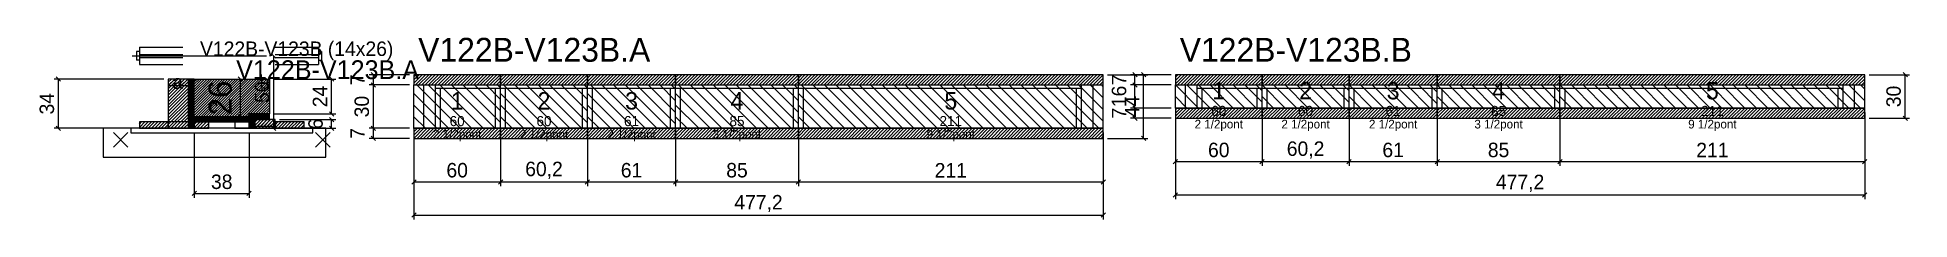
# Model space of a CAD drawing. Extents: x -69 to 1227, y -93 to 33.
import ezdxf
from ezdxf.enums import TextEntityAlignment as Align

# ---------------------------------------------------------------- set-up
doc = ezdxf.new("R2010")
doc.units = 0
for name, color, linetype in [('5', 5, 'Continuous'), ('barrote', 126, 'Continuous'), ('CONCRETO', 251, 'Continuous'), ('COTA', 241, 'Continuous'), ('Cota Seção (2x)', 241, 'Continuous'), ('detalhes', 7, 'Continuous'), ('Hachura', 251, 'Continuous'), ('Madeira', 126, 'Continuous'), ('NOMENCLATURA', 7, 'Continuous'), ('Painéis', 200, 'Continuous'), ('presilha', 224, 'Continuous'), ('Reaproveitamento', 30, 'Continuous'), ('SARR_2.2x7', 40, 'Continuous'), ('SARR_3.5x7', 81, 'Continuous'), ('SCO-___-LAJ', 224, 'Continuous'), ('TENSOR', 224, 'Continuous'), ('texto', 7, 'Continuous'), ('Texto Seção', 7, 'Continuous')]:
    doc.layers.add(name, color=color, linetype=linetype)
doc.dimstyles.new('PAINEL', dxfattribs={"dimtxt": 10, "dimasz": 3, "dimexe": 3, "dimexo": 3, "dimgap": 3, "dimtad": 1, "dimblk": 'OBLIQUE', "dimblk1": 'OBLIQUE', "dimcen": 2.5, "dimclrd": 4, "dimclre": 4, "dimclrt": 240, "dimazin": 3, "dimtfac": 1, "dimtmove": 0, "dimatfit": 3})
doc.dimstyles.new('SECAO2X', dxfattribs={"dimtxt": 16, "dimasz": 3, "dimexe": 3, "dimexo": 3, "dimgap": 3, "dimtad": 1, "dimblk": 'OBLIQUE', "dimblk1": 'OBLIQUE', "dimcen": 2.5, "dimclrd": 4, "dimclre": 4, "dimclrt": 240, "dimazin": 3, "dimtfac": 1, "dimtmove": 0, "dimatfit": 3})

# ---------------------------------------------------------------- blocks, each defined once
blk = doc.blocks.new('_OBLIQUE')
at = {"color": 0, "linetype": 'BYBLOCK'}
blk.add_line((-0.5, -0.5), (0.5, 0.5), dxfattribs=at)

msp = doc.modelspace()

# ---------------------------------------------------------------- hatches: boundary and pattern name
at = {"layer": 'COTA'}
h = msp.add_hatch(dxfattribs=at)
h.set_pattern_fill('ANSI31', scale=0.4)
h.paths.add_polyline_path([(40, -22), (40, 4), (92, 4), (92, -20), (78, -20), (78, -22)])
h = msp.add_hatch(dxfattribs=at)
h.set_pattern_fill('ANSI31', scale=0.5)
h.paths.add_polyline_path([(192, 0), (252, 0), (252, 7), (192, 7)])
h = msp.add_hatch(dxfattribs=at)
h.set_pattern_fill('ANSI31', scale=0.5)
h.paths.add_polyline_path([(252, 0), (312.2, 0), (312.2, 7), (252, 7)])
h = msp.add_hatch(dxfattribs=at)
h.set_pattern_fill('ANSI31', scale=0.5)
h.paths.add_polyline_path([(312.2, 0), (373.2, 0), (373.2, 7), (312.2, 7)])
h = msp.add_hatch(dxfattribs=at)
h.set_pattern_fill('ANSI31', scale=0.5)
h.paths.add_polyline_path([(373.2, 0), (458.2, 0), (458.2, 7), (373.2, 7)])
h = msp.add_hatch(dxfattribs=at)
h.set_pattern_fill('ANSI31', scale=0.5)
h.paths.add_polyline_path([(458.2, 0), (669.2, 0), (669.2, 7), (458.2, 7)])
h = msp.add_hatch(dxfattribs=at)
h.set_pattern_fill('ANSI31', scale=0.5)
h.paths.add_polyline_path([(719.2, 0), (779.2, 0), (779.2, 7), (719.2, 7)])
h = msp.add_hatch(dxfattribs=at)
h.set_pattern_fill('ANSI31', scale=0.5)
h.paths.add_polyline_path([(779.2, 0), (839.4, 0), (839.4, 7), (779.2, 7)])
h = msp.add_hatch(dxfattribs=at)
h.set_pattern_fill('ANSI31', scale=0.5)
h.paths.add_polyline_path([(839.4, 0), (900.4, 0), (900.4, 7), (839.4, 7)])
h = msp.add_hatch(dxfattribs=at)
h.set_pattern_fill('ANSI31', scale=0.5)
h.paths.add_polyline_path([(900.4, 0), (985.4, 0), (985.4, 7), (900.4, 7)])
h = msp.add_hatch(dxfattribs=at)
h.set_pattern_fill('ANSI31', scale=0.5)
h.paths.add_polyline_path([(985.4, 0), (1196.4, 0), (1196.4, 7), (985.4, 7)])
h = msp.add_hatch(dxfattribs=at)
h.set_pattern_fill('ANSI31', scale=0.5)
h.paths.add_polyline_path([(719.2, -23), (779.2, -23), (779.2, -16), (719.2, -16)])
h = msp.add_hatch(dxfattribs=at)
h.set_pattern_fill('ANSI31', scale=0.5)
h.paths.add_polyline_path([(779.2, -23), (839.4, -23), (839.4, -16), (779.2, -16)])
h = msp.add_hatch(dxfattribs=at)
h.set_pattern_fill('ANSI31', scale=0.5)
h.paths.add_polyline_path([(839.4, -23), (900.4, -23), (900.4, -16), (839.4, -16)])
h = msp.add_hatch(dxfattribs=at)
h.set_pattern_fill('ANSI31', scale=0.5)
h.paths.add_polyline_path([(900.4, -23), (985.4, -23), (985.4, -16), (900.4, -16)])
h = msp.add_hatch(dxfattribs=at)
h.set_pattern_fill('ANSI31', scale=0.5)
h.paths.add_polyline_path([(985.4, -23), (1196.4, -23), (1196.4, -16), (985.4, -16)])
h = msp.add_hatch(dxfattribs=at)
h.set_pattern_fill('ANSI31', scale=0.5)
h.paths.add_polyline_path([(192, -37), (252, -37), (252, -30), (192, -30)])
h = msp.add_hatch(dxfattribs=at)
h.set_pattern_fill('ANSI31', scale=0.5)
h.paths.add_polyline_path([(252, -37), (312.2, -37), (312.2, -30), (252, -30)])
h = msp.add_hatch(dxfattribs=at)
h.set_pattern_fill('ANSI31', scale=0.5)
h.paths.add_polyline_path([(312.2, -37), (373.2, -37), (373.2, -30), (312.2, -30)])
h = msp.add_hatch(dxfattribs=at)
h.set_pattern_fill('ANSI31', scale=0.5)
h.paths.add_polyline_path([(373.2, -37), (458.2, -37), (458.2, -30), (373.2, -30)])
h = msp.add_hatch(dxfattribs=at)
h.set_pattern_fill('ANSI31', scale=0.5)
h.paths.add_polyline_path([(458.2, -37), (669.2, -37), (669.2, -30), (458.2, -30)])
at = {"layer": 'Hachura'}
h = msp.add_hatch(dxfattribs=at)
h.set_pattern_fill('ANSI31', scale=0.5)
h.paths.add_polyline_path([(22, -30), (36, -30), (36, 4), (22, 4)])
h = msp.add_hatch(dxfattribs=at)
h.set_pattern_fill('ANSI31', scale=0.5)
h.paths.add_polyline_path([(22, -0.4), (36, -0.4), (36, 4), (22, 4)])
h = msp.add_hatch(dxfattribs=at)
h.set_pattern_fill('SOLID')
h.paths.add_polyline_path([(36, -30), (40, -30), (40, 4), (36, 4)])
h = msp.add_hatch(dxfattribs=at)
h.set_pattern_fill('ANSI31', scale=0.5)
h.paths.add_polyline_path([(2, -30), (22, -30), (22, -25.6), (2, -25.6)])
h = msp.add_hatch(dxfattribs=at)
h.set_pattern_fill('SOLID')
h.paths.add_polyline_path([(40, -25.6), (78, -25.6), (78, -22), (40, -22)])
h = msp.add_hatch(dxfattribs=at)
h.set_pattern_fill('ANSI31', scale=0.5)
h.paths.add_polyline_path([(40, -30), (50, -30), (50, -25.6), (40, -25.6)])
h = msp.add_hatch(dxfattribs=at)
h.set_pattern_fill('SOLID')
h.paths.add_polyline_path([(78, -24), (92, -24), (92, -20), (78, -20)])
h = msp.add_hatch(dxfattribs=at)
h.set_pattern_fill('SOLID')
h.paths.add_polyline_path([(78, -30), (82, -30), (82, -24), (78, -24)])
h = msp.add_hatch(dxfattribs=at)
h.set_pattern_fill('ANSI31', scale=0.5)
h.paths.add_polyline_path([(82, -30), (96, -30), (96, -24), (82, -24)])
h = msp.add_hatch(dxfattribs=at)
h.set_pattern_fill('ANSI31', scale=0.5)
h.paths.add_polyline_path([(82, -28.4), (96, -28.4), (96, -24), (82, -24)])
h = msp.add_hatch(dxfattribs=at)
h.set_pattern_fill('ANSI31', scale=0.5)
h.paths.add_polyline_path([(96, -30), (116, -30), (116, -25.6), (96, -25.6)])

# ---------------------------------------------------------------- linework, layer by layer
for p, q in [((2, 26), (32, 26)), ((2, 26), (2, 14)), ((96, 26), (126, 26)), ((126, 26), (126, 14)), ((0, 23), (0, 17)), ((2, 23), (0, 23)), ((2, 17), (0, 17)), ((2, 21), (32, 21)), ((2, 19), (32, 19)), ((2, 14), (32, 14)), ((96, 21), (126, 21)), ((96, 19), (126, 19)), ((96, 14), (126, 14)), ((126, 23), (128, 23)), ((126, 17), (128, 17)), ((128, 23), (128, 17))]:
    msp.add_line(p, q)
at = {"layer": 'barrote'}
msp.add_lwpolyline([(-23, -50), (131, -50), (131, -30), (-23, -30)], close=True, dxfattribs=at)
at = {"layer": 'CONCRETO'}
msp.add_lwpolyline([(40, -22), (40, 4), (92, 4), (92, -20), (78, -20), (78, -22)], close=True, dxfattribs=at)
at = {"layer": 'Madeira'}
for points in [[(22, -30), (36, -30), (36, 4), (22, 4)], [(22, -0.4), (36, -0.4), (36, 4), (22, 4)], [(2, -30), (22, -30), (22, -25.6), (2, -25.6)], [(22, -30), (36, -30), (36, -25.6), (22, -25.6)], [(40, -30), (50, -30), (50, -25.6), (40, -25.6)], [(68, -30), (78, -30), (78, -25.6), (68, -25.6)], [(82, -30), (96, -30), (96, -24), (82, -24)], [(82, -28.4), (96, -28.4), (96, -24), (82, -24)], [(96, -30), (116, -30), (116, -25.6), (96, -25.6)]]:
    msp.add_lwpolyline(points, close=True, dxfattribs=at)
at = {"layer": 'Painéis'}
for p, q in [((192, 0), (252, 0)), ((192, -30), (192, 0)), ((252, -30), (252, 0)), ((252, -30), (252, 0)), ((252, 0), (312.2, 0)), ((252, -30), (252, 0)), ((312.2, -30), (312.2, 0)), ((312.2, -30), (312.2, 0)), ((312.2, 0), (373.2, 0)), ((312.2, -30), (312.2, 0)), ((373.2, -30), (373.2, 0)), ((373.2, -30), (373.2, 0)), ((373.2, 0), (458.2, 0)), ((373.2, -30), (373.2, 0)), ((458.2, -30), (458.2, 0)), ((458.2, -30), (458.2, 0)), ((458.2, 0), (669.2, 0)), ((458.2, -30), (458.2, 0)), ((669.2, -30), (669.2, 0)), ((719.2, 0), (779.2, 0)), ((719.2, -16), (719.2, 0)), ((779.2, -16), (779.2, 0)), ((779.2, -16), (779.2, 0)), ((779.2, 0), (839.4, 0)), ((779.2, -16), (779.2, 0)), ((839.4, -16), (839.4, 0)), ((839.4, -16), (839.4, 0)), ((839.4, 0), (900.4, 0)), ((839.4, -16), (839.4, 0)), ((900.4, -16), (900.4, 0)), ((900.4, -16), (900.4, 0)), ((900.4, 0), (985.4, 0)), ((900.4, -16), (900.4, 0)), ((985.4, -16), (985.4, 0)), ((985.4, -16), (985.4, 0)), ((985.4, 0), (1196.4, 0)), ((985.4, -16), (985.4, 0)), ((1196.4, -16), (1196.4, 0)), ((719.2, -16), (779.2, -16)), ((779.2, -16), (839.4, -16)), ((839.4, -16), (900.4, -16)), ((900.4, -16), (985.4, -16)), ((985.4, -16), (1196.4, -16)), ((192, -30), (252, -30)), ((252, -30), (312.2, -30)), ((312.2, -30), (373.2, -30)), ((373.2, -30), (458.2, -30)), ((458.2, -30), (669.2, -30))]:
    msp.add_line(p, q, dxfattribs=at)
for points in [[(36, -30), (40, -30), (40, 4), (36, 4)], [(40, -25.6), (78, -25.6), (78, -22), (40, -22)], [(78, -24), (92, -24), (92, -20), (78, -20)], [(78, -30), (82, -30), (82, -24), (78, -24)]]:
    msp.add_lwpolyline(points, close=True, dxfattribs=at)
at = {"layer": 'presilha'}
for p, q in [((-16, -43), (-6, -33)), ((-16, -33), (-6, -43)), ((124, -43), (134, -33)), ((124, -33), (134, -43))]:
    msp.add_line(p, q, dxfattribs=at)
at = {"layer": 'Reaproveitamento', "color": 30}
for p, q in [((224, -30), (194, 0)), ((232, -30), (202, 0)), ((240, -30), (210, 0)), ((248, -30), (218, 0)), ((252, -26), (226, 0)), ((252, -18), (234, 0)), ((252, -10), (242, 0)), ((252, -2), (250, 0)), ((284, -30), (254, 0)), ((292, -30), (262, 0)), ((300, -30), (270, 0)), ((308, -30), (278, 0)), ((312.2, -26.2), (286, 0)), ((312.2, -18.2), (294, 0)), ((312.2, -10.2), (302, 0)), ((312.2, -2.2), (310, 0)), ((344.2, -30), (314.2, 0)), ((352.2, -30), (322.2, 0)), ((360.2, -30), (330.2, 0)), ((368.2, -30), (338.2, 0)), ((373.2, -27), (346.2, 0)), ((373.2, -19), (354.2, 0)), ((373.2, -11), (362.2, 0)), ((373.2, -3), (370.2, 0)), ((405.2, -30), (375.2, 0)), ((413.2, -30), (383.2, 0)), ((421.2, -30), (391.2, 0)), ((429.2, -30), (399.2, 0)), ((437.2, -30), (407.2, 0)), ((445.2, -30), (415.2, 0)), ((453.2, -30), (423.2, 0)), ((458.2, -27), (431.2, 0)), ((458.2, -19), (439.2, 0)), ((458.2, -11), (447.2, 0)), ((458.2, -3), (455.2, 0)), ((490.2, -30), (460.2, 0)), ((498.2, -30), (468.2, 0)), ((506.2, -30), (476.2, 0)), ((514.2, -30), (484.2, 0)), ((522.2, -30), (492.2, 0)), ((530.2, -30), (500.2, 0)), ((538.2, -30), (508.2, 0)), ((546.2, -30), (516.2, 0)), ((554.2, -30), (524.2, 0)), ((562.2, -30), (532.2, 0)), ((570.2, -30), (540.2, 0)), ((578.2, -30), (548.2, 0)), ((586.2, -30), (556.2, 0)), ((594.2, -30), (564.2, 0)), ((602.2, -30), (572.2, 0)), ((610.2, -30), (580.2, 0)), ((618.2, -30), (588.2, 0)), ((626.2, -30), (596.2, 0)), ((634.2, -30), (604.2, 0)), ((642.2, -30), (612.2, 0)), ((650.2, -30), (620.2, 0)), ((658.2, -30), (628.2, 0)), ((666.2, -30), (636.2, 0)), ((669.2, -25), (644.2, 0)), ((669.2, -17), (652.2, 0)), ((669.2, -9), (660.2, 0)), ((669.2, -1), (668.2, 0)), ((735.2, -16), (719.2, 0)), ((743.2, -16), (727.2, 0)), ((751.2, -16), (735.2, 0)), ((759.2, -16), (743.2, 0)), ((767.2, -16), (751.2, 0)), ((775.2, -16), (759.2, 0)), ((779.2, -12), (767.2, 0)), ((779.2, -4), (775.2, 0)), ((795.2, -16), (779.2, 0)), ((803.2, -16), (787.2, 0)), ((811.2, -16), (795.2, 0)), ((819.2, -16), (803.2, 0)), ((827.2, -16), (811.2, 0)), ((835.2, -16), (819.2, 0)), ((839.4, -12.2), (827.2, 0)), ((839.4, -4.2), (835.2, 0)), ((855.4, -16), (839.4, 0)), ((863.4, -16), (847.4, 0)), ((871.4, -16), (855.4, 0)), ((879.4, -16), (863.4, 0)), ((887.4, -16), (871.4, 0)), ((895.4, -16), (879.4, 0)), ((900.4, -13), (887.4, 0)), ((900.4, -5), (895.4, 0)), ((916.4, -16), (900.4, 0)), ((924.4, -16), (908.4, 0)), ((932.4, -16), (916.4, 0)), ((940.4, -16), (924.4, 0)), ((948.4, -16), (932.4, 0)), ((956.4, -16), (940.4, 0)), ((964.4, -16), (948.4, 0)), ((972.4, -16), (956.4, 0)), ((980.4, -16), (964.4, 0)), ((985.4, -13), (972.4, 0)), ((985.4, -5), (980.4, 0)), ((1001.4, -16), (985.4, 0)), ((1009.4, -16), (993.4, 0)), ((1017.4, -16), (1001.4, 0)), ((1025.4, -16), (1009.4, 0)), ((1033.4, -16), (1017.4, 0)), ((1041.4, -16), (1025.4, 0)), ((1049.4, -16), (1033.4, 0)), ((1057.4, -16), (1041.4, 0)), ((1065.4, -16), (1049.4, 0)), ((1073.4, -16), (1057.4, 0)), ((1081.4, -16), (1065.4, 0)), ((1089.4, -16), (1073.4, 0)), ((1097.4, -16), (1081.4, 0)), ((1105.4, -16), (1089.4, 0)), ((1113.4, -16), (1097.4, 0)), ((1121.4, -16), (1105.4, 0)), ((1129.4, -16), (1113.4, 0)), ((1137.4, -16), (1121.4, 0)), ((1145.4, -16), (1129.4, 0)), ((1153.4, -16), (1137.4, 0)), ((1161.4, -16), (1145.4, 0)), ((1169.4, -16), (1153.4, 0)), ((1177.4, -16), (1161.4, 0)), ((1185.4, -16), (1169.4, 0)), ((1193.4, -16), (1177.4, 0)), ((1196.4, -11), (1185.4, 0)), ((1196.4, -3), (1193.4, 0)), ((216, -30), (192, -6)), ((276, -30), (252, -6)), ((336.2, -30), (312.2, -6)), ((397.2, -30), (373.2, -6)), ((482.2, -30), (458.2, -6)), ((727.2, -16), (719.2, -8)), ((787.2, -16), (779.2, -8)), ((847.4, -16), (839.4, -8)), ((908.4, -16), (900.4, -8)), ((993.4, -16), (985.4, -8)), ((208, -30), (192, -14)), ((200, -30), (192, -22)), ((268, -30), (252, -14)), ((260, -30), (252, -22)), ((328.2, -30), (312.2, -14)), ((320.2, -30), (312.2, -22)), ((389.2, -30), (373.2, -14)), ((381.2, -30), (373.2, -22)), ((474.2, -30), (458.2, -14)), ((466.2, -30), (458.2, -22)), ((719.2, -16), (719.2, -16)), ((779.2, -16), (779.2, -16)), ((839.4, -16), (839.4, -16)), ((900.4, -16), (900.4, -16)), ((985.4, -16), (985.4, -16)), ((192, -30), (192, -30)), ((252, -30), (252, -30)), ((312.2, -30), (312.2, -30)), ((373.2, -30), (373.2, -30)), ((458.2, -30), (458.2, -30))]:
    msp.add_line(p, q, dxfattribs=at)
at = {"layer": 'SARR_2.2x7'}
for p, q in [((199, -30), (199, 0)), ((662.2, -30), (662.2, 0)), ((726.2, -16), (726.2, 0)), ((1189.4, -16), (1189.4, 0)), ((207, -2.2), (252, -2.2)), ((252, -2.2), (312.2, -2.2)), ((312.2, -2.2), (373.2, -2.2)), ((373.2, -2.2), (458.2, -2.2)), ((458.2, -2.2), (654.2, -2.2)), ((734.2, -2.2), (779.2, -2.2)), ((779.2, -2.2), (839.4, -2.2)), ((839.4, -2.2), (900.4, -2.2)), ((900.4, -2.2), (985.4, -2.2)), ((985.4, -2.2), (1181.4, -2.2))]:
    msp.add_line(p, q, dxfattribs=at)
at = {"layer": 'SARR_3.5x7'}
for p, q in [((207, -30), (207, 0)), ((252, -30), (252, 0)), ((252, -30), (252, 0)), ((312.2, -30), (312.2, 0)), ((312.2, -30), (312.2, 0)), ((373.2, -30), (373.2, 0)), ((373.2, -30), (373.2, 0)), ((458.2, -30), (458.2, 0)), ((458.2, -30), (458.2, 0)), ((654.2, -30), (654.2, 0)), ((734.2, -16), (734.2, 0)), ((779.2, -16), (779.2, 0)), ((779.2, -16), (779.2, 0)), ((839.4, -16), (839.4, 0)), ((839.4, -16), (839.4, 0)), ((900.4, -16), (900.4, 0)), ((900.4, -16), (900.4, 0)), ((985.4, -16), (985.4, 0)), ((985.4, -16), (985.4, 0)), ((1181.4, -16), (1181.4, 0)), ((210.5, -30), (210.5, -2.2)), ((248.5, -30), (248.5, -2.2)), ((255.5, -30), (255.5, -2.2)), ((308.7, -30), (308.7, -2.2)), ((315.7, -30), (315.7, -2.2)), ((369.7, -30), (369.7, -2.2)), ((376.7, -30), (376.7, -2.2)), ((454.7, -30), (454.7, -2.2)), ((461.7, -30), (461.7, -2.2)), ((650.7, -30), (650.7, -2.2)), ((737.7, -16), (737.7, -2.2)), ((775.7, -16), (775.7, -2.2)), ((782.7, -16), (782.7, -2.2)), ((835.9, -16), (835.9, -2.2)), ((842.9, -16), (842.9, -2.2)), ((896.9, -16), (896.9, -2.2)), ((903.9, -16), (903.9, -2.2)), ((981.9, -16), (981.9, -2.2)), ((988.9, -16), (988.9, -2.2)), ((1177.9, -16), (1177.9, -2.2)), ((734.2, -16), (737.7, -16)), ((775.7, -16), (779.2, -16)), ((779.2, -16), (782.7, -16)), ((835.9, -16), (839.4, -16)), ((839.4, -16), (842.9, -16)), ((896.9, -16), (900.4, -16)), ((900.4, -16), (903.9, -16)), ((981.9, -16), (985.4, -16)), ((985.4, -16), (988.9, -16)), ((1177.9, -16), (1181.4, -16)), ((207, -30), (210.5, -30)), ((248.5, -30), (252, -30)), ((252, -30), (255.5, -30)), ((308.7, -30), (312.2, -30)), ((312.2, -30), (315.7, -30)), ((369.7, -30), (373.2, -30)), ((373.2, -30), (376.7, -30)), ((454.7, -30), (458.2, -30)), ((458.2, -30), (461.7, -30)), ((650.7, -30), (654.2, -30))]:
    msp.add_line(p, q, dxfattribs=at)
at = {"layer": 'SCO-___-LAJ'}
for points in [[(192, 0), (252, 0), (252, 7), (192, 7)], [(252, 0), (312.2, 0), (312.2, 7), (252, 7)], [(312.2, 0), (373.2, 0), (373.2, 7), (312.2, 7)], [(373.2, 0), (458.2, 0), (458.2, 7), (373.2, 7)], [(458.2, 0), (669.2, 0), (669.2, 7), (458.2, 7)], [(719.2, 0), (779.2, 0), (779.2, 7), (719.2, 7)], [(779.2, 0), (839.4, 0), (839.4, 7), (779.2, 7)], [(839.4, 0), (900.4, 0), (900.4, 7), (839.4, 7)], [(900.4, 0), (985.4, 0), (985.4, 7), (900.4, 7)], [(985.4, 0), (1196.4, 0), (1196.4, 7), (985.4, 7)], [(719.2, -23), (779.2, -23), (779.2, -16), (719.2, -16)], [(779.2, -23), (839.4, -23), (839.4, -16), (779.2, -16)], [(839.4, -23), (900.4, -23), (900.4, -16), (839.4, -16)], [(900.4, -23), (985.4, -23), (985.4, -16), (900.4, -16)], [(985.4, -23), (1196.4, -23), (1196.4, -16), (985.4, -16)], [(-4, -33.2), (122, -33.2), (122, -30), (-4, -30)], [(192, -37), (252, -37), (252, -30), (192, -30)], [(252, -37), (312.2, -37), (312.2, -30), (252, -30)], [(312.2, -37), (373.2, -37), (373.2, -30), (312.2, -30)], [(373.2, -37), (458.2, -37), (458.2, -30), (373.2, -30)], [(458.2, -37), (669.2, -37), (669.2, -30), (458.2, -30)]]:
    msp.add_lwpolyline(points, close=True, dxfattribs=at)
at = {"layer": 'TENSOR'}
msp.add_line((-3, 20), (90, 20), dxfattribs=at)

# ---------------------------------------------------------------- texts
at = {"layer": '5'}
for s, height, p in [('1', 12, (749.2, -4)), ('2', 12, (809.3, -4)), ('3', 12, (869.9, -4)), ('4', 12, (942.9, -4)), ('5', 12, (1090.9, -4)), ('1', 12, (222, -11)), ('2', 12, (282.1, -11)), ('3', 12, (342.7, -11)), ('4', 12, (415.7, -11)), ('5', 12, (563.7, -11)), ('60', 7, (222, -25)), ('60', 7, (282.1, -25)), ('61', 7, (342.7, -25)), ('85', 7, (415.7, -25)), ('211', 7, (563.7, -25)), ('60', 7, (749.2, -18)), ('60', 7, (809.3, -18)), ('61', 7, (869.9, -18)), ('85', 7, (942.9, -18)), ('211', 7, (1090.9, -18))]:
    msp.add_text(s, height=height, dxfattribs=at).set_placement(p, align=Align.MIDDLE_CENTER)
at = {"layer": 'detalhes'}
for s, p in [('a', (25, -2.7)), ('b', (85, -2.7)), ('c', (50, -19.5))]:
    msp.add_text(s, height=9.6, dxfattribs=at).set_placement(p)
at = {"layer": 'NOMENCLATURA'}
for s, p in [('V122B-V123B.A', (195, 16)), ('V122B-V123B.B', (722.2, 16))]:
    msp.add_text(s, height=16.5, dxfattribs=at).set_placement(p)
at = {"layer": 'texto', "char_height": 6, "attachment_point": 5}
for s, insert in [('2 1/2pont', (749.2, -28)), ('2 1/2pont', (809.3, -28)), ('2 1/2pont', (869.9, -28)), ('3 1/2pont', (942.9, -28)), ('9 1/2pont', (1090.9, -28)), ('2 1/2pont', (222, -35)), ('2 1/2pont', (282.1, -35)), ('2 1/2pont', (342.7, -35)), ('3 1/2pont', (415.7, -35)), ('9 1/2pont', (563.7, -35))]:
    msp.add_mtext(s, dxfattribs=dict(at, insert=insert))
at = {"layer": 'Texto Seção'}
for s, height, p in [('V122B-V123B (14x26)', 10, (44, 20)), ('V122B-V123B.A', 13, (69, 4))]:
    msp.add_text(s, height=height, dxfattribs=at).set_placement(p)

# ---------------------------------------------------------------- dimensions: what is measured, and where the dimension line sits
at = {"layer": 'COTA'}
for base, p1, p2 in [((95, -30), (96, -30), (96, 20)), ((-54, -30), (2, -30), (22, 4)), ((135, -20), (92, -20), (92, 4)), ((164, 0), (192, 0), (192, 7)), ((164, -30), (192, -30), (192, 0)), ((697.2, -37), (669.2, -37), (669.2, 7)), ((691.2, 0), (719.2, 0), (719.2, 7)), ((691.2, -16), (719.2, -16), (719.2, 0)), ((1224.4, -23), (1196.4, -23), (1196.4, 7)), ((135, -30), (96, -30), (96, -24)), ((691.2, -23), (719.2, -23), (719.2, -16)), ((164, -37), (192, -37), (192, -30))]:
    msp.add_linear_dim(base=base, p1=p1, p2=p2, angle=90, dimstyle='PAINEL', dxfattribs=at).render()
for base, p1, p2 in [((719.2, -53), (719.2, -16), (779.2, -16)), ((719.2, -76), (719.2, -16), (1196.4, -16)), ((779.2, -53), (779.2, -16), (839.4, -16)), ((839.4, -53), (839.4, -16), (900.4, -16)), ((900.4, -53), (900.4, -16), (985.4, -16)), ((985.4, -53), (985.4, -16), (1196.4, -16)), ((40, -75), (40, -30), (78, -30)), ((192, -67), (192, -30), (252, -30)), ((192, -90), (192, -30), (669.2, -30)), ((252, -67), (252, -30), (312.2, -30)), ((312.2, -67), (312.2, -30), (373.2, -30)), ((373.2, -67), (373.2, -30), (458.2, -30)), ((458.2, -67), (458.2, -30), (669.2, -30))]:
    msp.add_linear_dim(base=base, p1=p1, p2=p2, dimstyle='PAINEL', dxfattribs=at).render()
at = {"layer": 'Cota Seção (2x)'}
msp.add_linear_dim(base=(72, -22), p1=(40, -22), p2=(40, 4), angle=90, dimstyle='SECAO2X', dxfattribs=at).render()

doc.saveas('drawing.dxf')
